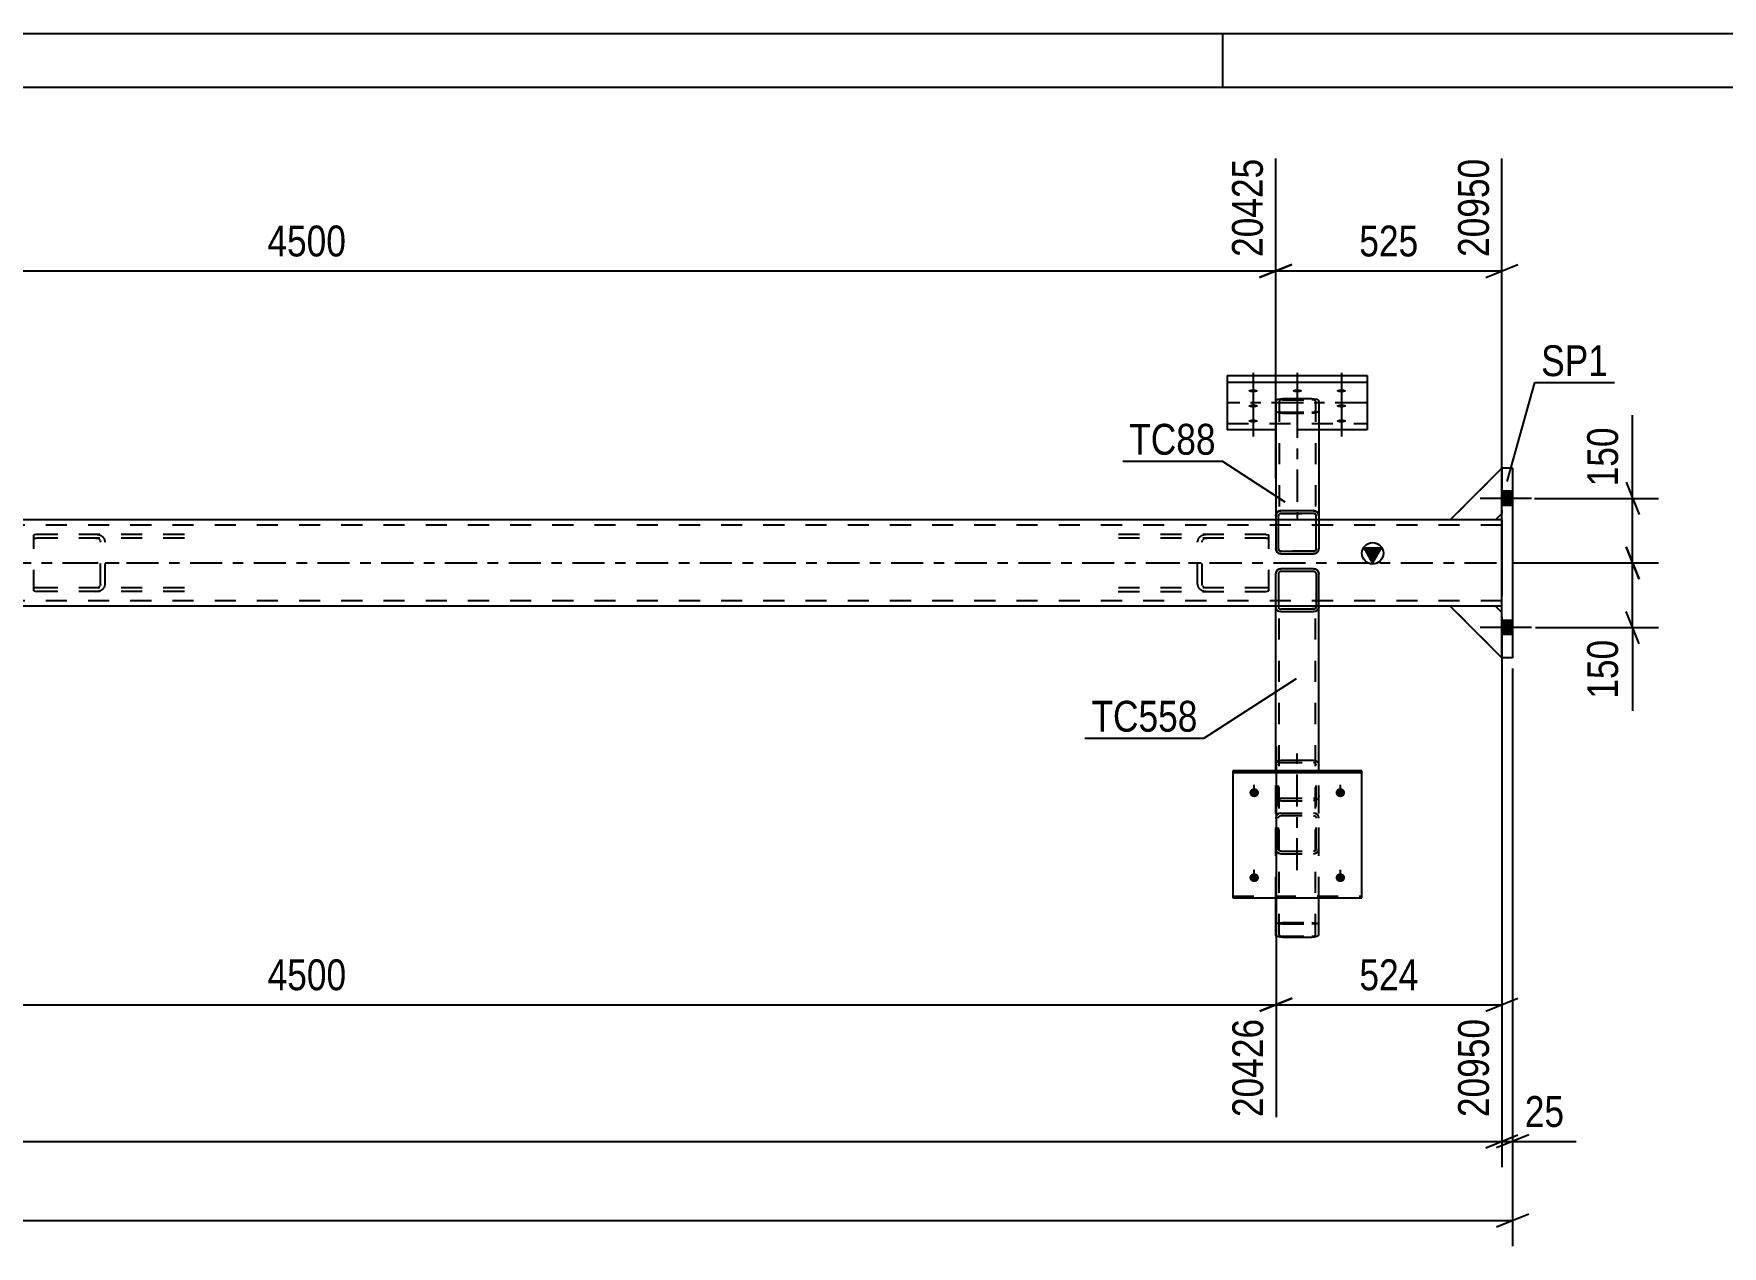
# Model space of a CAD drawing. Header units: millimetres. Extents: x -167 to 1022, y -666 to 175.
# Drawn here: x 701.6 to 858.5, y 62.2 to 174.8 of the extents above; entities that cross this region are included whole.
import ezdxf

# ---------------------------------------------------------------- set-up
doc = ezdxf.new("R2010")
doc.units = ezdxf.units.MM
doc.linetypes.add('DXK_LINE_DOT2', pattern=[3.9198, 1.9599, -1.9599])
doc.linetypes.add('DXK_LINE_DOT3', pattern=[5.9187, 2.979, -0.9799, 0.9799, -0.9799])
doc.styles.add('Arial Narrow', font='ARIALN.TTF', dxfattribs={"height": 0.2})

# ---------------------------------------------------------------- blocks, each defined once
blk = doc.blocks.new('Unknown-389677493-14088')
at = {"color": 5, "linetype": 'Continuous'}
for p, q in [((1022.1, 174.83), (-166.9, 174.83)), ((812.1, 169.83), (812.1, 174.83)), ((1017.1, 169.83), (-161.9, 169.83))]:
    blk.add_line(p, q, dxfattribs=at)
blk = doc.blocks.new('Part-389677493-38128 - 38059')
at = {"color": 7, "linetype": 'DXK_LINE_DOT2'}
for p, q in [((837.4, 121.66), (833.2, 121.66)), ((833.2, 121.66), (838, 116.86)), ((838, 121.06), (837.4, 121.66)), ((838, 116.86), (838, 121.06))]:
    blk.add_line(p, q, dxfattribs=at)
at = {"color": 7, "linetype": 'DXK_LINE_DOT3'}
for p, q in [((838, 121.66), (833.2, 121.66)), ((833.2, 121.66), (838, 116.86))]:
    blk.add_line(p, q, dxfattribs=at)
blk = doc.blocks.new('Part-389677493-38126 - 38059')
at = {"color": 7, "linetype": 'DXK_LINE_DOT2'}
for p, q in [((837.4, 121.66), (833.2, 121.66)), ((833.2, 121.66), (838, 116.86)), ((838, 121.06), (837.4, 121.66)), ((838, 116.86), (838, 121.06))]:
    blk.add_line(p, q, dxfattribs=at)
at = {"color": 7, "linetype": 'DXK_LINE_DOT3'}
for p, q in [((838, 121.66), (833.2, 121.66)), ((833.2, 121.66), (838, 116.86))]:
    blk.add_line(p, q, dxfattribs=at)
blk = doc.blocks.new('Part-389677493-38127 - 38059')
at = {"color": 2, "linetype": 'Continuous'}
for p, q in [((837.4, 121.66), (833.2, 121.66)), ((833.2, 121.66), (838, 116.86)), ((838, 121.06), (837.4, 121.66))]:
    blk.add_line(p, q, dxfattribs=at)
at = {"color": 7, "linetype": 'DXK_LINE_DOT3'}
for p, q in [((838, 121.66), (833.2, 121.66)), ((833.2, 121.66), (838, 116.86))]:
    blk.add_line(p, q, dxfattribs=at)
at = {"color": 7, "linetype": 'DXK_LINE_DOT2'}
blk.add_line((838, 116.86), (838, 121.06), dxfattribs=at)
blk = doc.blocks.new('Part-389677493-38129 - 38059')
at = {"color": 7, "linetype": 'DXK_LINE_DOT2'}
for p, q in [((833.2, 129.66), (838, 134.46)), ((838, 134.46), (838, 130.26)), ((838, 130.26), (837.4, 129.66)), ((837.4, 129.66), (833.2, 129.66))]:
    blk.add_line(p, q, dxfattribs=at)
at = {"color": 7, "linetype": 'DXK_LINE_DOT3'}
for p, q in [((833.2, 129.66), (838, 134.46)), ((838, 129.66), (833.2, 129.66))]:
    blk.add_line(p, q, dxfattribs=at)
blk = doc.blocks.new('Part-389677493-38130 - 38059')
at = {"color": 2, "linetype": 'Continuous'}
for p, q in [((833.2, 129.66), (838, 134.46)), ((838, 130.26), (837.4, 129.66)), ((837.4, 129.66), (833.2, 129.66))]:
    blk.add_line(p, q, dxfattribs=at)
at = {"color": 7, "linetype": 'DXK_LINE_DOT3'}
for p, q in [((833.2, 129.66), (838, 134.46)), ((838, 129.66), (833.2, 129.66))]:
    blk.add_line(p, q, dxfattribs=at)
at = {"color": 7, "linetype": 'DXK_LINE_DOT2'}
blk.add_line((838, 130.26), (838, 134.46), dxfattribs=at)
blk = doc.blocks.new('Part-389677493-38131 - 38059')
at = {"color": 7, "linetype": 'DXK_LINE_DOT2'}
for p, q in [((833.2, 129.66), (838, 134.46)), ((838, 134.46), (838, 130.26)), ((838, 130.26), (837.4, 129.66)), ((837.4, 129.66), (833.2, 129.66))]:
    blk.add_line(p, q, dxfattribs=at)
at = {"color": 7, "linetype": 'DXK_LINE_DOT3'}
for p, q in [((833.2, 129.66), (838, 134.46)), ((838, 129.66), (833.2, 129.66))]:
    blk.add_line(p, q, dxfattribs=at)
blk = doc.blocks.new('Part-389677493-38071 - 38059')
at = {"color": 7, "linetype": 'DXK_LINE_DOT2'}
for p, q in [((816.1, 128.3), (802.37, 128.3)), ((816.1, 127.98), (802.37, 127.98)), ((809.8, 127.9), (809.73, 127.66)), ((809.73, 123.66), (809.73, 127.66)), ((810.17, 127.66), (810.21, 127.78)), ((810.17, 123.66), (810.17, 127.66)), ((810.61, 128.3), (810.28, 128.25)), ((810.45, 127.95), (810.61, 127.98)), ((816.1, 128.3), (816.36, 128.26)), ((816.1, 127.98), (816.27, 127.95)), ((816.27, 127.95), (816.36, 127.91)), ((816.36, 123.06), (816.36, 128.26)), ((816.1, 123.34), (802.37, 123.34)), ((802.37, 123.02), (816.1, 123.02)), ((809.73, 123.66), (809.8, 123.41)), ((810.21, 123.54), (810.17, 123.66)), ((810.28, 123.07), (810.61, 123.02)), ((810.61, 123.34), (810.45, 123.36)), ((816.27, 123.36), (816.1, 123.34)), ((816.1, 123.02), (816.36, 123.06)), ((816.36, 123.41), (816.27, 123.36))]:
    blk.add_line(p, q, dxfattribs=at)
at = {"color": 7, "linetype": 'DXK_LINE_DOT3'}
blk.add_line((805.12, 125.66), (813.36, 125.66), dxfattribs=at)
at = {"color": 7, "linetype": 'DXK_LINE_DOT2'}
for centre, radius, start, end in [((810.48, 127.47), 0.802, 104.5547, 147.5896), ((810.55, 127.57), 0.401, 104.5547, 147.5896), ((810.48, 123.84), 0.802, 212.4104, 255.4453), ((810.55, 123.75), 0.401, 212.4104, 255.4453)]:
    blk.add_arc(centre, radius, start, end, dxfattribs=at)
blk = doc.blocks.new('Part-389677493-38072 - 38059')
at = {"color": 7, "linetype": 'DXK_LINE_DOT2'}
for p, q in [((701.9, 128.3), (701.64, 128.26)), ((701.64, 123.06), (701.64, 128.26)), ((701.64, 127.91), (701.73, 127.95)), ((701.73, 127.95), (701.9, 127.98)), ((715.63, 128.3), (701.9, 128.3)), ((715.63, 127.98), (701.9, 127.98)), ((707.73, 128.25), (707.39, 128.3)), ((707.39, 127.98), (707.56, 127.95)), ((707.8, 127.78), (707.83, 127.66)), ((707.83, 123.66), (707.83, 127.66)), ((708.27, 127.66), (708.2, 127.9)), ((708.27, 123.66), (708.27, 127.66)), ((701.73, 123.36), (701.64, 123.41)), ((701.64, 123.06), (701.9, 123.02)), ((701.9, 123.34), (701.73, 123.36)), ((715.63, 123.34), (701.9, 123.34)), ((715.63, 123.02), (701.9, 123.02)), ((707.56, 123.36), (707.39, 123.34)), ((707.39, 123.02), (707.73, 123.07)), ((707.83, 123.66), (707.8, 123.54)), ((708.2, 123.41), (708.27, 123.66))]:
    blk.add_line(p, q, dxfattribs=at)
at = {"color": 7, "linetype": 'DXK_LINE_DOT3'}
blk.add_line((704.64, 125.66), (712.88, 125.66), dxfattribs=at)
at = {"color": 7, "linetype": 'DXK_LINE_DOT2'}
for centre, radius, start, end in [((707.46, 127.57), 0.401, 32.4104, 75.4453), ((707.52, 127.47), 0.802, 32.4104, 75.4453), ((707.46, 123.75), 0.401, 284.5547, 327.5896), ((707.52, 123.84), 0.802, 284.5547, 327.5896)]:
    blk.add_arc(centre, radius, start, end, dxfattribs=at)
blk = doc.blocks.new('Part-389677493-38091 - 38059')
at = {"color": 2, "linetype": 'Continuous'}
for p, q in [((838, 116.86), (838, 134.46)), ((839, 134.46), (838, 134.46)), ((839, 134.46), (839, 116.86)), ((839, 116.86), (838, 116.86))]:
    blk.add_line(p, q, dxfattribs=at)
at = {"color": 7, "linetype": 'DXK_LINE_DOT3'}
blk.add_line((838.5, 125.66), (838.5, 125.66), dxfattribs=at)
blk = doc.blocks.new('Part-389677493-38114 - 38059')
at = {"color": 2, "linetype": 'Continuous'}
for p, q in [((817, 140.72), (817.05, 140.8)), ((817, 140.72), (817, 130.04)), ((817.05, 140.8), (817.19, 140.87)), ((817.19, 140.87), (817.4, 140.92)), ((817.4, 140.92), (817.64, 140.93)), ((817.64, 140.93), (820.36, 140.93)), ((820.36, 140.93), (820.61, 140.92)), ((820.61, 140.92), (820.81, 140.87)), ((820.81, 140.87), (820.95, 140.8)), ((820.95, 140.8), (821, 140.72)), ((821, 140.72), (821, 129.66)), ((820.76, 129.66), (817.24, 129.66)), ((821, 129.66), (821, 129.66))]:
    blk.add_line(p, q, dxfattribs=at)
at = {"color": 7, "linetype": 'DXK_LINE_DOT2'}
for p, q in [((817.05, 139.7), (817, 139.79)), ((817.19, 139.63), (817.05, 139.7)), ((817.4, 139.58), (817.19, 139.63)), ((817.35, 140.76), (817.32, 140.72)), ((817.32, 140.72), (817.32, 129.66)), ((817.32, 139.79), (817.35, 139.74)), ((817.41, 140.79), (817.35, 140.76)), ((817.35, 139.74), (817.41, 139.71)), ((817.64, 139.57), (817.4, 139.58)), ((817.52, 140.82), (817.41, 140.79)), ((817.41, 139.71), (817.52, 139.68)), ((817.64, 140.82), (817.52, 140.82)), ((817.52, 139.68), (817.64, 139.68)), ((817.64, 140.82), (820.36, 140.82)), ((817.64, 139.68), (820.36, 139.68)), ((820.48, 140.82), (820.36, 140.82)), ((820.36, 139.68), (820.48, 139.68)), ((820.61, 139.58), (820.36, 139.57)), ((820.59, 140.79), (820.48, 140.82)), ((820.48, 139.68), (820.59, 139.71)), ((820.66, 140.76), (820.59, 140.79)), ((820.59, 139.71), (820.61, 139.72)), ((820.61, 139.72), (820.66, 139.74)), ((820.81, 139.63), (820.61, 139.58)), ((820.68, 140.72), (820.66, 140.76)), ((820.66, 139.74), (820.68, 139.79)), ((820.68, 140.72), (820.68, 129.66)), ((820.95, 139.7), (820.81, 139.63)), ((821, 139.79), (820.95, 139.7)), ((817.64, 139.57), (820.36, 139.57)), ((817, 130.04), (817, 129.66)), ((817.24, 129.66), (817, 129.66)), ((821, 129.66), (820.76, 129.66)), ((821, 129.66), (821, 129.66))]:
    blk.add_line(p, q, dxfattribs=at)
at = {"color": 7, "linetype": 'DXK_LINE_DOT3'}
blk.add_line((819, 140.25), (819, 129.66), dxfattribs=at)
blk = doc.blocks.new('Part-389677493-38115 - 38059')
at = {"color": 2, "linetype": 'Continuous'}
for p, q in [((812.5, 143.07), (825.5, 143.07)), ((812.5, 143.07), (812.5, 138.03)), ((825.5, 143.07), (825.5, 138.03)), ((812.5, 142.47), (825.5, 142.47)), ((817, 138.03), (812.5, 138.03)), ((825.5, 138.03), (821, 138.03))]:
    blk.add_line(p, q, dxfattribs=at)
at = {"color": 7, "linetype": 'DXK_LINE_DOT3'}
blk.add_line((825.5, 140.55), (812.5, 140.55), dxfattribs=at)
at = {"color": 7, "linetype": 'DXK_LINE_DOT2'}
for p, q in [((812.5, 138.63), (825.5, 138.63)), ((821, 138.03), (817, 138.03))]:
    blk.add_line(p, q, dxfattribs=at)
blk = doc.blocks.new('Bolt-389677493-38222 - 38059')
at = {"linetype": 'Continuous'}
for points in [[(838, 132.32), (838, 131), (839, 131), (839, 132.32)], [(838, 132.32), (838, 131), (839, 131), (839, 132.32)], [(838, 120.32), (838, 119), (839, 119), (839, 120.32)], [(838, 120.32), (838, 119), (839, 119), (839, 120.32)]]:
    blk.add_hatch(color=1, dxfattribs=at).paths.add_polyline_path(points)
at = {"color": 1, "linetype": 'Continuous'}
for p, q in [((839, 132.32), (838, 132.32)), ((839, 132.32), (838, 132.32)), ((840.76, 131.66), (836, 131.66)), ((840.76, 131.66), (836, 131.66)), ((839, 131), (838, 131)), ((839, 131), (838, 131)), ((840.76, 119.66), (836, 119.66)), ((840.76, 119.66), (836, 119.66)), ((839, 120.32), (838, 120.32)), ((839, 120.32), (838, 120.32)), ((839, 119), (838, 119)), ((839, 119), (838, 119))]:
    blk.add_line(p, q, dxfattribs=at)
blk = doc.blocks.new('Part-389677493-38172 - 38059')
at = {"linetype": 'Continuous'}
blk.add_hatch(color=2, dxfattribs=at).paths.add_polyline_path([(826, 125.66), (825.2, 127.06), (826.8, 127.06)])
at = {"color": 7, "linetype": 'DXK_LINE_DOT2'}
for p, q in [((838, 129.18), (0, 129.18)), ((821, 129.66), (817, 129.66)), ((837.4, 129.66), (833.2, 129.66)), ((838, 129.66), (838, 128.7)), ((838, 129.66), (838, 129.38)), ((838, 121.66), (838, 122.62)), ((838, 122.14), (0, 122.14)), ((821, 121.66), (817, 121.66)), ((837.4, 121.66), (833.2, 121.66))]:
    blk.add_line(p, q, dxfattribs=at)
at = {"color": 2, "linetype": 'Continuous'}
for p, q in [((817, 129.66), (641, 129.66)), ((833.2, 129.66), (821, 129.66)), ((838, 129.66), (837.4, 129.66)), ((838, 128.7), (838, 122.62)), ((826, 125.66), (825.2, 127.06)), ((825.2, 127.06), (826.8, 127.06)), ((826.8, 127.06), (826, 125.66)), ((817, 121.66), (641.01, 121.66)), ((833.2, 121.66), (821, 121.66)), ((838, 121.66), (837.4, 121.66))]:
    blk.add_line(p, q, dxfattribs=at)
at = {"color": 7, "linetype": 'DXK_LINE_DOT3'}
blk.add_line((0, 125.66), (838, 125.66), dxfattribs=at)
at = {"color": 2, "linetype": 'Continuous'}
blk.add_circle((826, 126.56), 1, dxfattribs=at)
blk = doc.blocks.new('Bolt-389677493-38225 - 38059')
at = {"linetype": 'Continuous'}
for points in [[(814.9, 141.8), (814.99, 141.8), (815.08, 141.79), (815.16, 141.77), (815.23, 141.75), (815.28, 141.73), (815.32, 141.7), (815.34, 141.67), (815.34, 141.64), (815.32, 141.61), (815.28, 141.58), (815.23, 141.55), (815.16, 141.53), (815.08, 141.52), (814.99, 141.51), (814.9, 141.5), (814.81, 141.51), (814.72, 141.52), (814.64, 141.53), (814.57, 141.55), (814.52, 141.58), (814.48, 141.61), (814.46, 141.64), (814.46, 141.67), (814.48, 141.7), (814.52, 141.73), (814.57, 141.75), (814.64, 141.77), (814.72, 141.79), (814.81, 141.8)], [(819, 141.8), (819.09, 141.8), (819.18, 141.79), (819.26, 141.77), (819.33, 141.75), (819.38, 141.73), (819.42, 141.7), (819.44, 141.67), (819.44, 141.64), (819.42, 141.61), (819.38, 141.58), (819.33, 141.55), (819.26, 141.53), (819.18, 141.52), (819.09, 141.51), (819, 141.5), (818.91, 141.51), (818.82, 141.52), (818.74, 141.53), (818.67, 141.55), (818.62, 141.58), (818.58, 141.61), (818.56, 141.64), (818.56, 141.67), (818.58, 141.7), (818.62, 141.73), (818.67, 141.75), (818.74, 141.77), (818.82, 141.79), (818.91, 141.8)], [(823.1, 141.8), (823.19, 141.8), (823.28, 141.79), (823.36, 141.77), (823.43, 141.75), (823.48, 141.73), (823.52, 141.7), (823.54, 141.67), (823.54, 141.64), (823.52, 141.61), (823.48, 141.58), (823.43, 141.55), (823.36, 141.53), (823.28, 141.52), (823.19, 141.51), (823.1, 141.5), (823.01, 141.51), (822.92, 141.52), (822.84, 141.53), (822.77, 141.55), (822.72, 141.58), (822.68, 141.61), (822.66, 141.64), (822.66, 141.67), (822.68, 141.7), (822.72, 141.73), (822.77, 141.75), (822.84, 141.77), (822.92, 141.79), (823.01, 141.8)], [(814.9, 140.4), (814.99, 140.4), (815.08, 140.39), (815.16, 140.37), (815.23, 140.35), (815.28, 140.33), (815.32, 140.3), (815.34, 140.27), (815.34, 140.23), (815.32, 140.2), (815.28, 140.17), (815.23, 140.15), (815.16, 140.13), (815.08, 140.11), (814.99, 140.1), (814.9, 140.1), (814.81, 140.1), (814.72, 140.11), (814.64, 140.13), (814.57, 140.15), (814.52, 140.17), (814.48, 140.2), (814.46, 140.23), (814.46, 140.27), (814.48, 140.3), (814.52, 140.33), (814.57, 140.35), (814.64, 140.37), (814.72, 140.39), (814.81, 140.4)], [(823.1, 140.4), (823.19, 140.4), (823.28, 140.39), (823.36, 140.37), (823.43, 140.35), (823.48, 140.33), (823.52, 140.3), (823.54, 140.27), (823.54, 140.23), (823.52, 140.2), (823.48, 140.17), (823.43, 140.15), (823.36, 140.13), (823.28, 140.11), (823.19, 140.1), (823.1, 140.1), (823.01, 140.1), (822.92, 140.11), (822.84, 140.13), (822.77, 140.15), (822.72, 140.17), (822.68, 140.2), (822.66, 140.23), (822.66, 140.27), (822.68, 140.3), (822.72, 140.33), (822.77, 140.35), (822.84, 140.37), (822.92, 140.39), (823.01, 140.4)], [(814.9, 139), (814.99, 139), (815.08, 138.99), (815.16, 138.97), (815.23, 138.95), (815.28, 138.92), (815.32, 138.89), (815.34, 138.86), (815.34, 138.83), (815.32, 138.8), (815.28, 138.77), (815.23, 138.75), (815.16, 138.73), (815.08, 138.71), (814.99, 138.7), (814.9, 138.7), (814.81, 138.7), (814.72, 138.71), (814.64, 138.73), (814.57, 138.75), (814.52, 138.77), (814.48, 138.8), (814.46, 138.83), (814.46, 138.86), (814.48, 138.89), (814.52, 138.92), (814.57, 138.95), (814.64, 138.97), (814.72, 138.99), (814.81, 139)], [(823.1, 139), (823.19, 139), (823.28, 138.99), (823.36, 138.97), (823.43, 138.95), (823.48, 138.92), (823.52, 138.89), (823.54, 138.86), (823.54, 138.83), (823.52, 138.8), (823.48, 138.77), (823.43, 138.75), (823.36, 138.73), (823.28, 138.71), (823.19, 138.7), (823.1, 138.7), (823.01, 138.7), (822.92, 138.71), (822.84, 138.73), (822.77, 138.75), (822.72, 138.77), (822.68, 138.8), (822.66, 138.83), (822.66, 138.86), (822.68, 138.89), (822.72, 138.92), (822.77, 138.95), (822.84, 138.97), (822.92, 138.99), (823.01, 139)]]:
    blk.add_hatch(color=1, dxfattribs=at).paths.add_polyline_path(points)
at = {"color": 1, "linetype": 'Continuous'}
for p, q in [((814.9, 143.34), (814.9, 140.22)), ((819, 143.34), (819, 140.22)), ((823.1, 143.34), (823.1, 140.22)), ((814.9, 141.94), (814.9, 138.82)), ((823.1, 141.94), (823.1, 138.82)), ((814.9, 140.54), (814.9, 137.42)), ((823.1, 140.54), (823.1, 137.42))]:
    blk.add_line(p, q, dxfattribs=at)
at = {"color": 1, "linetype": 'DXK_LINE_DOT2'}
blk.add_line((819, 140.54), (819, 137.42), dxfattribs=at)
blk = doc.blocks.new('Bolt-389677493-68664 - 38059')
at = {"linetype": 'Continuous'}
for points in [[(823, 104.73), (823.09, 104.72), (823.18, 104.7), (823.26, 104.65), (823.33, 104.59), (823.38, 104.52), (823.42, 104.45), (823.44, 104.36), (823.44, 104.27), (823.42, 104.19), (823.38, 104.11), (823.33, 104.04), (823.26, 103.98), (823.18, 103.94), (823.09, 103.91), (823, 103.9), (822.91, 103.91), (822.82, 103.94), (822.74, 103.98), (822.67, 104.04), (822.62, 104.11), (822.58, 104.19), (822.56, 104.27), (822.56, 104.36), (822.58, 104.45), (822.62, 104.52), (822.67, 104.59), (822.74, 104.65), (822.82, 104.7), (822.91, 104.72)], [(823, 96.84), (823.09, 96.83), (823.18, 96.8), (823.26, 96.76), (823.33, 96.7), (823.38, 96.63), (823.42, 96.55), (823.44, 96.47), (823.44, 96.38), (823.42, 96.3), (823.38, 96.22), (823.33, 96.15), (823.26, 96.09), (823.18, 96.05), (823.09, 96.02), (823, 96.01), (822.91, 96.02), (822.82, 96.05), (822.74, 96.09), (822.67, 96.15), (822.62, 96.22), (822.58, 96.3), (822.56, 96.38), (822.56, 96.47), (822.58, 96.55), (822.62, 96.63), (822.67, 96.7), (822.74, 96.76), (822.82, 96.8), (822.91, 96.83)]]:
    blk.add_hatch(color=1, dxfattribs=at).paths.add_polyline_path(points)
at = {"color": 1, "linetype": 'Continuous'}
for p, q in [((823, 103.98), (823, 105.04)), ((823, 96.08), (823, 97.15))]:
    blk.add_line(p, q, dxfattribs=at)
blk = doc.blocks.new('Part-389677493-63029 - 38059')
at = {"color": 7, "linetype": 'DXK_LINE_DOT2'}
for p, q in [((817.24, 121.66), (817, 121.66)), ((817, 121.6), (817, 121.66)), ((817.32, 91.1), (817.32, 121.66)), ((820.36, 121.66), (821, 121.66)), ((820.59, 121.66), (820.61, 121.66)), ((820.66, 121.66), (820.68, 121.66)), ((820.68, 91.1), (820.68, 121.66)), ((821, 121.6), (821, 121.66)), ((817, 94.54), (817, 106.88)), ((821, 94.54), (821, 106.88)), ((817, 92.03), (817.05, 92.12)), ((817.05, 92.12), (817.19, 92.19)), ((817.19, 92.19), (817.4, 92.24)), ((817.35, 92.08), (817.32, 92.03)), ((817.32, 91.1), (817.35, 91.06)), ((817.41, 92.11), (817.35, 92.08)), ((817.35, 91.06), (817.41, 91.03)), ((817.4, 92.24), (817.64, 92.25)), ((817.52, 92.14), (817.41, 92.11)), ((817.41, 91.03), (817.52, 91)), ((817.64, 92.14), (817.52, 92.14)), ((817.52, 91), (817.64, 90.99)), ((817.64, 92.25), (820.36, 92.25)), ((817.64, 92.14), (820.36, 92.14)), ((817.64, 90.99), (820.36, 90.99)), ((820.36, 92.25), (820.61, 92.24)), ((820.48, 92.14), (820.36, 92.14)), ((820.36, 90.99), (820.48, 91)), ((820.59, 92.11), (820.48, 92.14)), ((820.48, 91), (820.59, 91.03)), ((820.59, 92.11), (820.61, 92.1)), ((820.59, 91.03), (820.66, 91.06)), ((820.61, 92.24), (820.81, 92.19)), ((820.61, 92.1), (820.66, 92.08)), ((820.68, 92.03), (820.66, 92.08)), ((820.66, 91.06), (820.68, 91.1)), ((820.81, 92.19), (820.95, 92.12)), ((820.95, 92.12), (821, 92.03))]:
    blk.add_line(p, q, dxfattribs=at)
at = {"color": 2, "linetype": 'Continuous'}
for p, q in [((817, 106.88), (817, 121.6)), ((820.76, 121.66), (817.24, 121.66)), ((821, 106.88), (821, 121.6)), ((817, 91.1), (817, 94.54)), ((821, 91.1), (821, 94.54)), ((817.05, 91.02), (817, 91.1)), ((817.19, 90.95), (817.05, 91.02)), ((820.95, 91.02), (820.81, 90.95)), ((821, 91.1), (820.95, 91.02)), ((817.4, 90.9), (817.19, 90.95)), ((817.64, 90.89), (817.4, 90.9)), ((817.64, 90.89), (820.36, 90.89)), ((820.61, 90.9), (820.36, 90.89)), ((820.81, 90.95), (820.61, 90.9))]:
    blk.add_line(p, q, dxfattribs=at)
blk = doc.blocks.new('Part-389677493-68647 - 38059')
at = {"color": 2, "linetype": 'Continuous'}
for p, q in [((817.04, 130.22), (817, 130.04)), ((817.14, 130.37), (817.04, 130.22)), ((817.3, 130.48), (817.14, 130.37)), ((817.26, 130.13), (817.31, 130.2)), ((817.48, 130.52), (817.3, 130.48)), ((817.31, 130.2), (817.39, 130.26)), ((817.39, 130.26), (817.48, 130.28)), ((817.48, 130.52), (820.52, 130.52)), ((817.48, 130.51), (817.48, 130.52)), ((817.48, 130.28), (817.48, 130.27)), ((817.48, 130.28), (820.52, 130.28)), ((820.52, 130.52), (820.52, 130.51)), ((820.7, 130.48), (820.52, 130.52)), ((820.52, 130.27), (820.52, 130.28)), ((820.52, 130.28), (820.61, 130.26)), ((820.61, 130.26), (820.69, 130.2)), ((820.69, 130.2), (820.74, 130.13)), ((820.86, 130.37), (820.7, 130.48)), ((820.96, 130.22), (820.86, 130.37)), ((821, 130.04), (820.96, 130.22)), ((817, 130.04), (817, 126.99)), ((817.24, 130.04), (817.26, 130.13)), ((817.24, 130.03), (817.24, 130.04)), ((817.24, 127), (817.24, 130.04)), ((820.74, 130.13), (820.76, 130.04)), ((820.76, 127), (820.76, 130.04)), ((821, 130.04), (821, 126.99)), ((817, 127), (817.04, 126.81)), ((817.04, 126.81), (817.14, 126.66)), ((817.14, 126.66), (817.3, 126.55)), ((817.24, 126.99), (817.24, 127)), ((817.26, 126.9), (817.24, 127)), ((817.31, 126.83), (817.26, 126.9)), ((817.3, 126.55), (817.48, 126.52)), ((817.39, 126.77), (817.31, 126.83)), ((817.48, 126.76), (817.39, 126.77)), ((817.48, 126.75), (817.48, 126.76)), ((817.48, 126.76), (820.52, 126.76)), ((817.48, 126.52), (820.52, 126.52)), ((817.48, 126.52), (817.48, 126.51)), ((820.61, 126.77), (820.52, 126.76)), ((820.52, 126.76), (820.52, 126.75)), ((820.52, 126.52), (820.7, 126.55)), ((820.52, 126.51), (820.52, 126.52)), ((820.69, 126.83), (820.61, 126.77)), ((820.74, 126.9), (820.69, 126.83)), ((820.7, 126.55), (820.86, 126.66)), ((820.76, 127), (820.74, 126.9)), ((820.76, 126.99), (820.76, 127)), ((820.86, 126.66), (820.96, 126.81)), ((820.96, 126.81), (821, 127))]:
    blk.add_line(p, q, dxfattribs=at)
at = {"color": 7, "linetype": 'DXK_LINE_DOT2'}
for p, q in [((817, 130.03), (817.04, 130.22)), ((817.04, 130.22), (817.14, 130.37)), ((817.14, 130.37), (817.3, 130.48)), ((817.31, 130.2), (817.26, 130.13)), ((817.3, 130.48), (817.48, 130.51)), ((817.39, 130.26), (817.31, 130.2)), ((817.48, 130.27), (817.39, 130.26)), ((820.52, 130.51), (817.48, 130.51)), ((817.48, 130.27), (820.52, 130.27)), ((820.52, 130.51), (820.7, 130.48)), ((820.61, 130.26), (820.52, 130.27)), ((820.69, 130.2), (820.61, 130.26)), ((820.74, 130.13), (820.69, 130.2)), ((820.7, 130.48), (820.86, 130.37)), ((820.86, 130.37), (820.96, 130.22)), ((820.96, 130.22), (821, 130.03)), ((817.24, 129.66), (817, 129.66)), ((817.26, 130.13), (817.24, 130.03)), ((820.76, 130.03), (820.74, 130.13)), ((821, 129.66), (820.76, 129.66)), ((817.04, 126.81), (817, 126.99)), ((817.24, 127), (817.24, 126.99)), ((817.24, 126.99), (817.26, 126.9)), ((817.26, 126.9), (817.31, 126.83)), ((817.48, 126.51), (817.3, 126.55)), ((817.31, 126.83), (817.39, 126.77)), ((817.39, 126.77), (817.48, 126.75)), ((820.52, 126.75), (817.48, 126.75)), ((817.48, 126.51), (820.52, 126.51)), ((820.52, 126.75), (820.61, 126.77)), ((820.7, 126.55), (820.52, 126.51)), ((820.61, 126.77), (820.69, 126.83)), ((820.69, 126.83), (820.74, 126.9)), ((820.74, 126.9), (820.76, 126.99)), ((820.76, 127), (820.76, 126.99)), ((821, 126.99), (820.96, 126.81))]:
    blk.add_line(p, q, dxfattribs=at)
for centre, start, end in [((817.48, 126.99), 202.5, 247.5), ((820.52, 126.99), 292.5, 337.5)]:
    blk.add_arc(centre, 0.48, start, end, dxfattribs=at)
blk = doc.blocks.new('Part-389677493-68650 - 38059')
at = {"color": 7, "linetype": 'DXK_LINE_DOT3'}
blk.add_line((819, 97.11), (819, 108.87), dxfattribs=at)
at = {"color": 2, "linetype": 'Continuous'}
for p, q in [((817, 106.88), (817.04, 107.05)), ((817, 106.36), (817, 106.88)), ((817.04, 107.05), (817.14, 107.2)), ((817.14, 107.2), (817.3, 107.3)), ((817.3, 107.3), (817.48, 107.33)), ((817.48, 107.33), (820.52, 107.33)), ((820.52, 107.33), (820.7, 107.3)), ((820.7, 107.3), (820.86, 107.2)), ((820.86, 107.2), (820.96, 107.05)), ((820.96, 107.05), (821, 106.88)), ((821, 106.36), (821, 106.88))]:
    blk.add_line(p, q, dxfattribs=at)
at = {"color": 7, "linetype": 'DXK_LINE_DOT2'}
for p, q in [((817.26, 106.97), (817.24, 106.88)), ((817.24, 99.11), (817.24, 106.88)), ((817.31, 107.04), (817.26, 106.97)), ((817.39, 107.09), (817.31, 107.04)), ((817.48, 107.11), (817.39, 107.09)), ((817.48, 107.11), (820.52, 107.11)), ((820.61, 107.09), (820.52, 107.11)), ((820.69, 107.04), (820.61, 107.09)), ((820.74, 106.97), (820.69, 107.04)), ((820.76, 106.88), (820.74, 106.97)), ((820.76, 99.11), (820.76, 106.88)), ((817, 99.11), (817, 106.36)), ((821, 99.11), (821, 106.36)), ((817.04, 103.85), (817, 104.02)), ((817.14, 103.71), (817.04, 103.85)), ((817.3, 103.61), (817.14, 103.71)), ((817.24, 104.02), (817.26, 103.94)), ((817.26, 103.94), (817.31, 103.86)), ((817.48, 103.57), (817.3, 103.61)), ((817.31, 103.86), (817.39, 103.82)), ((817.39, 103.82), (817.48, 103.8)), ((817.48, 103.8), (820.52, 103.8)), ((817.48, 103.57), (820.52, 103.57)), ((820.52, 103.8), (820.61, 103.82)), ((820.7, 103.61), (820.52, 103.57)), ((820.61, 103.82), (820.69, 103.86)), ((820.69, 103.86), (820.74, 103.94)), ((820.86, 103.71), (820.7, 103.61)), ((820.74, 103.94), (820.76, 104.02)), ((820.96, 103.85), (820.86, 103.71)), ((821, 104.02), (820.96, 103.85)), ((817.04, 102.13), (817, 101.96)), ((817.14, 102.28), (817.04, 102.13)), ((817.3, 102.38), (817.14, 102.28)), ((817.24, 101.96), (817.26, 102.05)), ((817.26, 102.05), (817.31, 102.12)), ((817.48, 102.41), (817.3, 102.38)), ((817.31, 102.12), (817.39, 102.17)), ((817.39, 102.17), (817.48, 102.19)), ((817.48, 102.41), (820.52, 102.41)), ((817.48, 102.19), (820.52, 102.19)), ((820.7, 102.38), (820.52, 102.41)), ((820.52, 102.19), (820.61, 102.17)), ((820.61, 102.17), (820.69, 102.12)), ((820.69, 102.12), (820.74, 102.05)), ((820.86, 102.28), (820.7, 102.38)), ((820.74, 102.05), (820.76, 101.96)), ((820.96, 102.13), (820.86, 102.28)), ((821, 101.96), (820.96, 102.13)), ((817, 99.11), (817.04, 98.93)), ((817.04, 98.93), (817.14, 98.79)), ((817.26, 99.02), (817.24, 99.11)), ((817.31, 98.95), (817.26, 99.02)), ((817.39, 98.9), (817.31, 98.95)), ((817.48, 98.88), (817.39, 98.9)), ((817.48, 98.88), (820.52, 98.88)), ((820.61, 98.9), (820.52, 98.88)), ((820.69, 98.95), (820.61, 98.9)), ((820.74, 99.02), (820.69, 98.95)), ((820.76, 99.11), (820.74, 99.02)), ((820.86, 98.79), (820.96, 98.93)), ((820.96, 98.93), (821, 99.11)), ((817.14, 98.79), (817.3, 98.69)), ((817.3, 98.69), (817.48, 98.65)), ((817.48, 98.65), (820.52, 98.65)), ((820.52, 98.65), (820.7, 98.69)), ((820.7, 98.69), (820.86, 98.79))]:
    blk.add_line(p, q, dxfattribs=at)
blk = doc.blocks.new('Part-389677493-68651 - 38059')
at = {"color": 2, "linetype": 'Continuous'}
for p, q in [((825, 106.36), (813, 106.36)), ((813, 106.36), (813, 94.54)), ((813, 106.2), (825, 106.2)), ((825, 94.54), (825, 106.36)), ((813, 94.54), (825, 94.54))]:
    blk.add_line(p, q, dxfattribs=at)
at = {"color": 7, "linetype": 'DXK_LINE_DOT2'}
blk.add_line((813, 94.71), (825, 94.71), dxfattribs=at)
blk = doc.blocks.new('Part-389677493-68658 - 38059')
at = {"color": 2, "linetype": 'Continuous'}
for p, q in [((817.04, 124.83), (817, 124.64)), ((817, 121.6), (817, 124.64)), ((817.14, 124.98), (817.04, 124.83)), ((817.3, 125.09), (817.14, 124.98)), ((817.26, 124.74), (817.24, 124.64)), ((817.24, 124.64), (817.24, 121.6)), ((817.31, 124.81), (817.26, 124.74)), ((817.48, 125.12), (817.3, 125.09)), ((817.39, 124.87), (817.31, 124.81)), ((817.48, 124.88), (817.39, 124.87)), ((820.52, 125.12), (817.48, 125.12)), ((820.52, 124.88), (817.48, 124.88)), ((820.7, 125.09), (820.52, 125.12)), ((820.61, 124.87), (820.52, 124.88)), ((820.69, 124.81), (820.61, 124.87)), ((820.74, 124.74), (820.69, 124.81)), ((820.86, 124.98), (820.7, 125.09)), ((820.76, 124.64), (820.74, 124.74)), ((820.76, 124.64), (820.76, 121.6)), ((820.96, 124.83), (820.86, 124.98)), ((821, 124.64), (820.96, 124.83)), ((821, 121.6), (821, 124.64)), ((817.04, 121.42), (817, 121.6)), ((817.14, 121.26), (817.04, 121.42)), ((817.3, 121.16), (817.14, 121.26)), ((817.24, 121.6), (817.26, 121.51)), ((817.26, 121.51), (817.31, 121.43)), ((817.48, 121.12), (817.3, 121.16)), ((817.31, 121.43), (817.39, 121.38)), ((817.39, 121.38), (817.48, 121.36)), ((820.52, 121.36), (817.48, 121.36)), ((820.52, 121.12), (817.48, 121.12)), ((820.52, 121.36), (820.61, 121.38)), ((820.7, 121.16), (820.52, 121.12)), ((820.61, 121.38), (820.69, 121.43)), ((820.69, 121.43), (820.74, 121.51)), ((820.86, 121.26), (820.7, 121.16)), ((820.74, 121.51), (820.76, 121.6)), ((820.96, 121.42), (820.86, 121.26)), ((821, 121.6), (820.96, 121.42))]:
    blk.add_line(p, q, dxfattribs=at)
at = {"color": 7, "linetype": 'DXK_LINE_DOT2'}
for p, q in [((817, 124.64), (817.04, 124.83)), ((817.3, 125.09), (817.48, 125.12)), ((820.52, 125.12), (820.7, 125.09)), ((820.96, 124.83), (821, 124.64)), ((817, 121.6), (817, 121.66)), ((817.24, 121.66), (817, 121.66)), ((817.24, 121.6), (817.24, 121.66)), ((820.76, 121.6), (820.76, 121.66)), ((821, 121.66), (820.76, 121.66)), ((821, 121.6), (821, 121.66))]:
    blk.add_line(p, q, dxfattribs=at)
for centre, start, end in [((817.48, 124.64), 112.5, 157.5), ((820.52, 124.64), 22.5, 67.5)]:
    blk.add_arc(centre, 0.48, start, end, dxfattribs=at)
blk = doc.blocks.new('Bolt-389677493-68663 - 38059')
at = {"linetype": 'Continuous'}
for points in [[(815, 104.73), (815.09, 104.72), (815.18, 104.7), (815.26, 104.65), (815.33, 104.59), (815.38, 104.52), (815.42, 104.45), (815.44, 104.36), (815.44, 104.27), (815.42, 104.19), (815.38, 104.11), (815.33, 104.04), (815.26, 103.98), (815.18, 103.94), (815.09, 103.91), (815, 103.9), (814.91, 103.91), (814.82, 103.94), (814.74, 103.98), (814.67, 104.04), (814.62, 104.11), (814.58, 104.19), (814.56, 104.27), (814.56, 104.36), (814.58, 104.45), (814.62, 104.52), (814.67, 104.59), (814.74, 104.65), (814.82, 104.7), (814.91, 104.72)], [(815, 96.84), (815.09, 96.83), (815.18, 96.8), (815.26, 96.76), (815.33, 96.7), (815.38, 96.63), (815.42, 96.55), (815.44, 96.47), (815.44, 96.38), (815.42, 96.3), (815.38, 96.22), (815.33, 96.15), (815.26, 96.09), (815.18, 96.05), (815.09, 96.02), (815, 96.01), (814.91, 96.02), (814.82, 96.05), (814.74, 96.09), (814.67, 96.15), (814.62, 96.22), (814.58, 96.3), (814.56, 96.38), (814.56, 96.47), (814.58, 96.55), (814.62, 96.63), (814.67, 96.7), (814.74, 96.76), (814.82, 96.8), (814.91, 96.83)]]:
    blk.add_hatch(color=1, dxfattribs=at).paths.add_polyline_path(points)
at = {"color": 1, "linetype": 'Continuous'}
for p, q in [((815, 103.98), (815, 105.04)), ((815, 96.08), (815, 97.15))]:
    blk.add_line(p, q, dxfattribs=at)
blk = doc.blocks.new('StraightDimension-389677493-43094 - 38059')
at = {"color": 7, "linetype": 'Continuous'}
for p, q in [((838, 115.86), (838, 69.52)), ((839, 115.86), (839, 69.52)), ((836.5, 71.32), (839.5, 72.52)), ((840.5, 72.52), (837.5, 71.32)), ((838, 71.92), (839, 71.92))]:
    blk.add_line(p, q, dxfattribs=at)
at = {"color": 0}
blk.add_wipeout([(844.38, 72.67), (844.38, 76.87), (839.53, 76.87), (839.53, 72.67)], dxfattribs=at)
at = {"color": 7, "linetype": 'Continuous'}
blk.add_line((839, 71.92), (844.91, 71.92), dxfattribs=at)
blk.add_line((839, 71.92), (844.91, 71.92), dxfattribs=at)
at = {"color": 3, "style": 'Arial Narrow'}
blk.add_text('25', height=2.863, dxfattribs=at).set_placement((840.13, 73.27))
blk = doc.blocks.new('StraightDimension-389677493-72766 - 38059')
at = {"color": 7, "linetype": 'Continuous'}
for p, q in [((849.54, 127.16), (850.74, 124.16)), ((839, 125.66), (852.54, 125.66)), ((850.14, 119.66), (850.14, 125.66)), ((850.74, 118.16), (849.54, 121.16)), ((841.14, 119.66), (852.54, 119.66))]:
    blk.add_line(p, q, dxfattribs=at)
at = {"color": 0}
blk.add_wipeout([(849.39, 119.13), (845.19, 119.13), (845.19, 112.45), (849.39, 112.45)], dxfattribs=at)
at = {"color": 7, "linetype": 'Continuous'}
blk.add_line((850.14, 119.66), (850.14, 111.92), dxfattribs=at)
blk.add_line((850.14, 119.66), (850.14, 111.92), dxfattribs=at)
at = {"color": 3, "style": 'Arial Narrow'}
blk.add_text('150', height=2.863, rotation=90.0002, dxfattribs=at).set_placement((848.79, 113.05))
blk = doc.blocks.new('StraightDimension-389677493-43095 - 38059')
at = {"color": 7, "linetype": 'Continuous'}
for p, q in [((838, 115.86), (838, 69.52)), ((836.5, 71.32), (839.5, 72.52)), ((0, 71.92), (838, 71.92))]:
    blk.add_line(p, q, dxfattribs=at)
blk = doc.blocks.new('StraightDimension-389677493-43268 - 38059')
at = {"color": 7, "linetype": 'Continuous'}
for p, q in [((839, 115.86), (839, 62.18)), ((-1, 64.58), (839, 64.58)), ((837.5, 63.98), (840.5, 65.18))]:
    blk.add_line(p, q, dxfattribs=at)
blk = doc.blocks.new('StraightDimension-389677493-72637 - 38059')
at = {"color": 7, "linetype": 'Continuous'}
for p, q in [((817, 133.49), (817, 163.23)), ((838, 130.66), (838, 163.23)), ((818.5, 153.39), (815.5, 152.19)), ((817, 152.79), (838, 152.79)), ((836.5, 152.19), (839.5, 153.39))]:
    blk.add_line(p, q, dxfattribs=at)
at = {"color": 0, "linetype": 'Continuous'}
blk.add_wipeout([(837.4, 163.83), (833.2, 163.83), (833.2, 153.49), (837.4, 153.49)], dxfattribs=at)
at = {"color": 0}
blk.add_wipeout([(830.84, 153.54), (830.84, 157.74), (824.16, 157.74), (824.16, 153.54)], dxfattribs=at)
at = {"color": 3, "linetype": 'Continuous', "style": 'Arial Narrow'}
blk.add_text('20950', height=2.863, rotation=90.0002, dxfattribs=at).set_placement((836.8, 154.09))
at = {"color": 3, "style": 'Arial Narrow'}
blk.add_text('525', height=2.863, dxfattribs=at).set_placement((824.76, 154.14))
blk = doc.blocks.new('StraightDimension-389677493-72638 - 38059')
at = {"color": 7, "linetype": 'Continuous'}
for p, q in [((817, 133.49), (817, 163.23)), ((637, 152.79), (817, 152.79)), ((815.5, 152.19), (818.5, 153.39))]:
    blk.add_line(p, q, dxfattribs=at)
at = {"color": 0, "linetype": 'Continuous'}
blk.add_wipeout([(816.4, 163.83), (812.2, 163.83), (812.2, 153.49), (816.4, 153.49)], dxfattribs=at)
at = {"color": 0}
blk.add_wipeout([(731.26, 153.54), (731.26, 157.74), (722.74, 157.74), (722.74, 153.54)], dxfattribs=at)
at = {"color": 3, "linetype": 'Continuous', "style": 'Arial Narrow'}
blk.add_text('20425', height=2.863, rotation=90.0002, dxfattribs=at).set_placement((815.8, 154.09))
at = {"color": 3, "style": 'Arial Narrow'}
blk.add_text('4500', height=2.863, dxfattribs=at).set_placement((723.34, 154.14))
blk = doc.blocks.new('StraightDimension-389677493-72765 - 38059')
at = {"color": 7, "linetype": 'Continuous'}
for p, q in [((849.54, 133.16), (850.74, 130.16)), ((841.03, 131.66), (852.54, 131.66)), ((850.14, 125.66), (850.14, 131.66)), ((850.74, 124.16), (849.54, 127.16)), ((839, 125.66), (852.54, 125.66))]:
    blk.add_line(p, q, dxfattribs=at)
at = {"color": 0}
blk.add_wipeout([(849.39, 138.87), (845.19, 138.87), (845.19, 132.18), (849.39, 132.18)], dxfattribs=at)
at = {"color": 7, "linetype": 'Continuous'}
blk.add_line((850.14, 131.66), (850.14, 139.39), dxfattribs=at)
blk.add_line((850.14, 131.66), (850.14, 139.39), dxfattribs=at)
at = {"color": 3, "style": 'Arial Narrow'}
blk.add_text('150', height=2.863, rotation=90.0002, dxfattribs=at).set_placement((848.79, 132.78))
blk = doc.blocks.new('StraightDimension-389677493-73471 - 38059')
at = {"color": 7, "linetype": 'Continuous'}
for p, q in [((838, 120.66), (838, 74.18)), ((817.03, 108.62), (817.03, 74.18)), ((818.53, 85.22), (815.53, 84.02)), ((836.5, 84.02), (839.5, 85.22)), ((817.03, 84.62), (838, 84.62))]:
    blk.add_line(p, q, dxfattribs=at)
at = {"color": 0}
blk.add_wipeout([(830.86, 85.37), (830.86, 89.57), (824.17, 89.57), (824.17, 85.37)], dxfattribs=at)
at = {"color": 0, "linetype": 'Continuous'}
blk.add_wipeout([(837.4, 83.92), (833.2, 83.92), (833.2, 73.58), (837.4, 73.58)], dxfattribs=at)
at = {"color": 3, "style": 'Arial Narrow'}
blk.add_text('524', height=2.863, dxfattribs=at).set_placement((824.77, 85.97))
at = {"color": 3, "linetype": 'Continuous', "style": 'Arial Narrow'}
blk.add_text('20950', height=2.863, rotation=90.0002, dxfattribs=at).set_placement((836.8, 74.18))
blk = doc.blocks.new('StraightDimension-389677493-73472 - 38059')
at = {"color": 7, "linetype": 'Continuous'}
for p, q in [((817.03, 108.62), (817.03, 74.18)), ((815.53, 84.02), (818.53, 85.22)), ((637.01, 84.62), (817.03, 84.62))]:
    blk.add_line(p, q, dxfattribs=at)
at = {"color": 0}
blk.add_wipeout([(731.27, 85.37), (731.27, 89.57), (722.76, 89.57), (722.76, 85.37)], dxfattribs=at)
at = {"color": 0, "linetype": 'Continuous'}
blk.add_wipeout([(816.43, 83.92), (812.23, 83.92), (812.23, 73.58), (816.43, 73.58)], dxfattribs=at)
at = {"color": 3, "style": 'Arial Narrow'}
blk.add_text('4500', height=2.863, dxfattribs=at).set_placement((723.36, 85.97))
at = {"color": 3, "linetype": 'Continuous', "style": 'Arial Narrow'}
blk.add_text('20426', height=2.863, rotation=90.0002, dxfattribs=at).set_placement((815.83, 74.18))
blk = doc.blocks.new('Mark-389677493-39730 - 38059')
at = {"color": 0}
blk.add_wipeout([(811.43, 135.72), (811.43, 138.72), (803.39, 138.72), (803.39, 135.72)], dxfattribs=at)
blk.add_wipeout([(811.43, 135.72), (811.43, 138.72), (803.39, 138.72), (803.39, 135.72)], dxfattribs=at)
at = {"color": 30, "linetype": 'Continuous'}
for p in [(802.79, 135.12), (817.89, 131.3)]:
    blk.add_line(p, (812.03, 135.12), dxfattribs=at)
at = {"color": 3, "style": 'Arial Narrow'}
blk.add_text('TC88', height=2.863, dxfattribs=at).set_placement((803.39, 135.72))
blk = doc.blocks.new('Mark-389677493-39724 - 38059')
at = {"color": 0}
blk.add_wipeout([(847.86, 143.02), (847.86, 146.02), (841.65, 146.02), (841.65, 143.02)], dxfattribs=at)
blk.add_wipeout([(847.86, 143.02), (847.86, 146.02), (841.65, 146.02), (841.65, 143.02)], dxfattribs=at)
at = {"color": 30, "linetype": 'Continuous'}
for p, q in [((838.5, 133.22), (841.05, 142.42)), ((841.05, 142.42), (848.46, 142.42))]:
    blk.add_line(p, q, dxfattribs=at)
at = {"color": 3, "style": 'Arial Narrow'}
blk.add_text('SP1', height=2.863, dxfattribs=at).set_placement((841.65, 143.02))
blk = doc.blocks.new('Mark-389677493-67992 - 38059')
at = {"color": 0}
blk.add_wipeout([(809.74, 109.99), (809.74, 112.99), (799.88, 112.99), (799.88, 109.99)], dxfattribs=at)
blk.add_wipeout([(809.74, 109.99), (809.74, 112.99), (799.88, 112.99), (799.88, 109.99)], dxfattribs=at)
at = {"color": 30, "linetype": 'Continuous'}
for p in [(818.91, 114.91), (799.28, 109.39)]:
    blk.add_line(p, (810.34, 109.39), dxfattribs=at)
at = {"color": 3, "style": 'Arial Narrow'}
blk.add_text('TC558', height=2.863, dxfattribs=at).set_placement((799.88, 109.99))

msp = doc.modelspace()

# ---------------------------------------------------------------- block references
for name in ['Unknown-389677493-14088', 'Part-389677493-38115 - 38059', 'Bolt-389677493-38225 - 38059', 'Part-389677493-38114 - 38059', 'Part-389677493-38129 - 38059', 'Part-389677493-38130 - 38059', 'Part-389677493-38131 - 38059', 'Part-389677493-38091 - 38059', 'Bolt-389677493-38222 - 38059', 'Part-389677493-68647 - 38059', 'Part-389677493-38172 - 38059', 'Part-389677493-38072 - 38059', 'Part-389677493-38071 - 38059', 'Part-389677493-68658 - 38059', 'Part-389677493-63029 - 38059', 'Part-389677493-38128 - 38059', 'Part-389677493-38126 - 38059', 'Part-389677493-38127 - 38059', 'Part-389677493-68650 - 38059', 'Part-389677493-68651 - 38059', 'Bolt-389677493-68663 - 38059', 'Bolt-389677493-68664 - 38059']:
    msp.add_blockref(name, (0, 0))

# ---------------------------------------------------------------- next in the draw order: block references
for name in ['StraightDimension-389677493-72637 - 38059', 'StraightDimension-389677493-43094 - 38059']:
    msp.add_blockref(name, (0, 0))

# ---------------------------------------------------------------- next in the draw order: block references
for name in ['StraightDimension-389677493-72638 - 38059', 'StraightDimension-389677493-72766 - 38059']:
    msp.add_blockref(name, (0, 0))

# ---------------------------------------------------------------- next in the draw order: block references
for name in ['Mark-389677493-39730 - 38059', 'StraightDimension-389677493-72765 - 38059', 'StraightDimension-389677493-43095 - 38059']:
    msp.add_blockref(name, (0, 0))

# ---------------------------------------------------------------- next in the draw order: block references
for name in ['Mark-389677493-39724 - 38059', 'StraightDimension-389677493-43268 - 38059']:
    msp.add_blockref(name, (0, 0))

# ---------------------------------------------------------------- next in the draw order: block references
msp.add_blockref('StraightDimension-389677493-73471 - 38059', (0, 0))

# ---------------------------------------------------------------- next in the draw order: block references
msp.add_blockref('StraightDimension-389677493-73472 - 38059', (0, 0))

# ---------------------------------------------------------------- next in the draw order: block references
msp.add_blockref('Mark-389677493-67992 - 38059', (0, 0))

doc.saveas('drawing.dxf')
